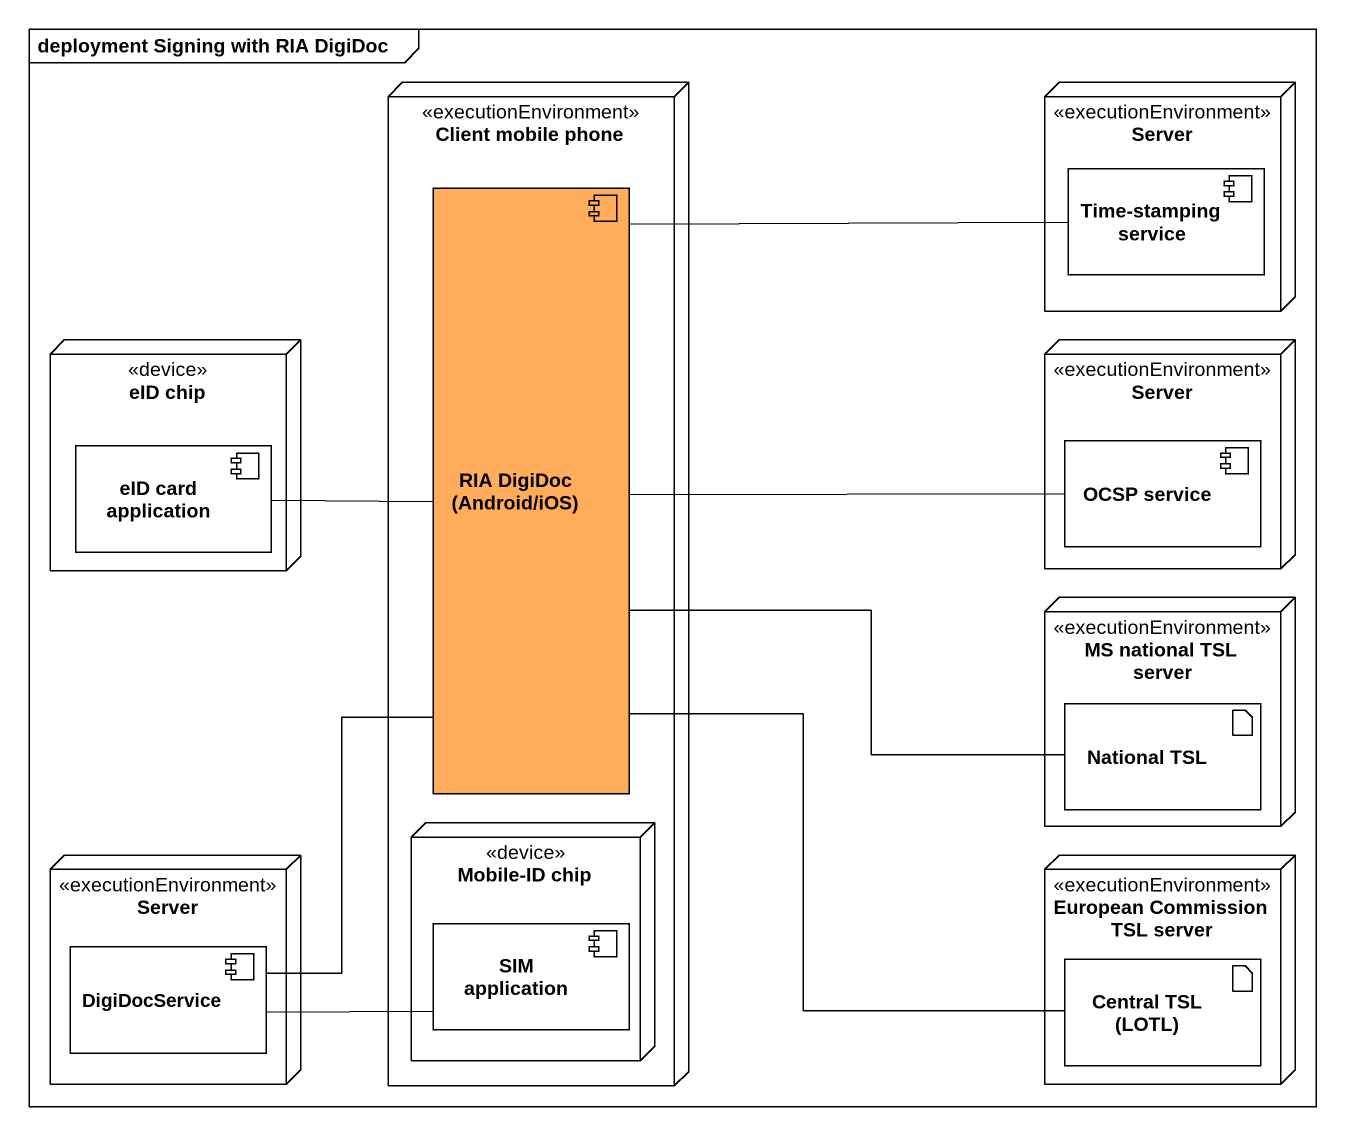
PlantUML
@startuml
mainframe deployment Signing with RIA DigiDoc
node "Client mobile phone" as Client_mobile_phone <<executionEnvironment>> #FFFFFF {
  component "RIA DigiDoc (Android/iOS)" as RIA_DigiDoc_Android_iOS #FFAD5B
  node "Mobile-ID chip" as Mobile_ID_chip <<device>> {
    component "SIM application" as SIM_application #FFFFFF
  }
}
node Server <<executionEnvironment>> #FFFFFF {
  component "Time-stamping service" as Time_stamping_service #FFFFFF
}
node "eID chip" as eID_chip <<device>> {
  component "eID card application" as eID_card_application #FFFFFF
}
node "Server" as Server_2 <<executionEnvironment>> #FFFFFF {
  component "OCSP service" as OCSP_service #FFFFFF
}
node "MS national TSL server" as MS_national_TSL_server <<executionEnvironment>> #FFFFFF {
  artifact "National TSL" as National_TSL #FFFFFF
}
node "Server" as Server_3 <<executionEnvironment>> #FFFFFF {
  component DigiDocService #FFFFFF
}
node "European Commission TSL server" as European_Commission_TSL <<executionEnvironment>> #FFFFFF {
  artifact "Central TSL (LOTL)" as Central_TSL_LOTL #FFFFFF
}
RIA_DigiDoc_Android_iOS -right- Time_stamping_service
RIA_DigiDoc_Android_iOS -left- eID_card_application
RIA_DigiDoc_Android_iOS -right- OCSP_service
RIA_DigiDoc_Android_iOS -right- National_TSL
RIA_DigiDoc_Android_iOS -- DigiDocService
RIA_DigiDoc_Android_iOS -- Central_TSL_LOTL
DigiDocService -right- SIM_application
@enduml
